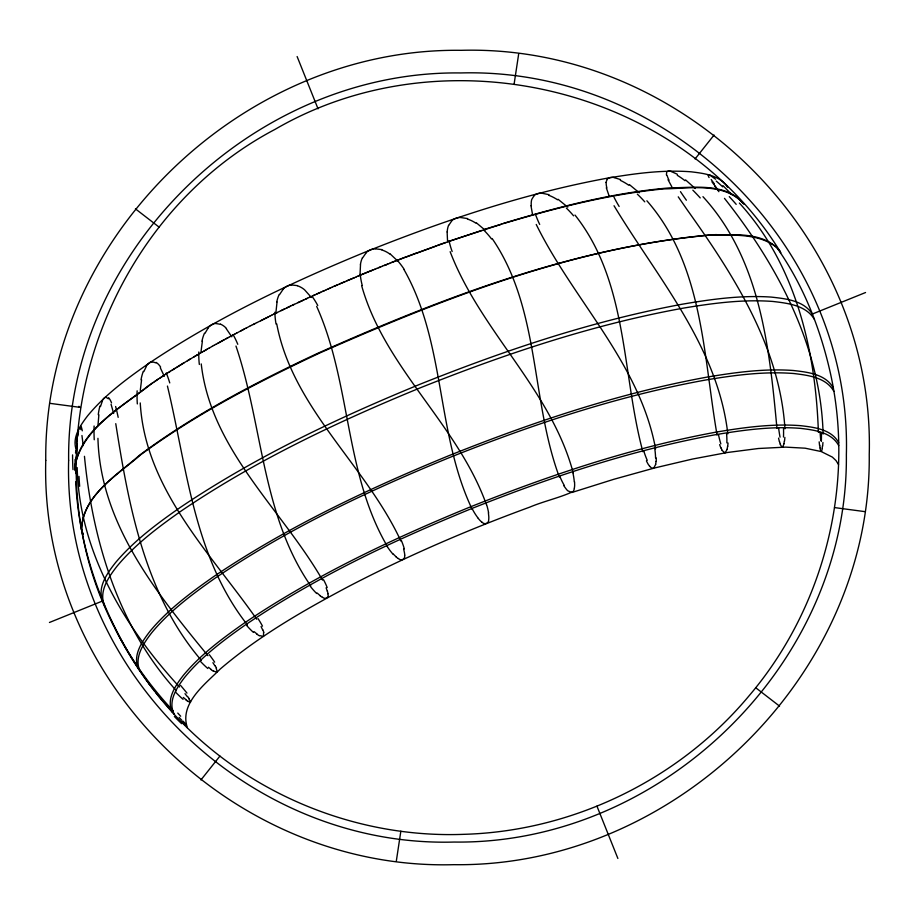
<?xml version="1.0" encoding="UTF-8"?>
<svg xmlns="http://www.w3.org/2000/svg" width="915" height="915" viewBox="0 0 915 915"><rect width="100%" height="100%" fill="white"/><g stroke="black" fill="none" stroke-linecap="round" stroke-linejoin="round"><path stroke-width="1.37" d="M76.883 454.606L77.146 443.912M275.953 312.141L277.039 302.019M75.041 459.49L75.087 470.607M97.962 425.441L98.889 414.747M728.02 442.997L727.745 446.406M201.003 351.692L202.387 341.158M822.94 442.505L822.654 446.131M784.876 437.416L784.532 441.179M140.292 390.339L141.585 379.794M447.126 231.907L447.538 240.965M656.169 461.457L656.307 457.992M77.775 436.066L78.553 430.942M75.499 452.925L76.002 450.58M605.913 182.474L607.263 179.271M396.321 861.072L400.85 831.175M514.15 83.825L518.679 53.928M360.51 264.755L360.03 274.374M822.333 448.556L821.544 451.301M574.38 488.255C574.197 489.468 573.671 490.886 573.213 491.458C560.998 497.383 543.453 501.317 529.831 507.104C467.702 529.831 406.82 556.114 348.146 586.709C303.334 610.522 258.842 635.994 220.149 669.094C205.2 684.157 178.974 703.624 187.426 727.814M784.086 443.798L782.542 447.092M655.735 464.317L653.676 468.183L692.403 459.067L727.208 452.525L758.444 448.499L785.619 447.126L805.12 448.19L821.167 451.541L832.318 457.077L836.036 460.6L838.517 464.58M727.242 449.265L725.035 452.902L722.061 450.42M100.467 406.569L102.217 401.422M217.152 671.644L216.192 668.144M143.815 371.627L146.366 366.412M448.67 225.422L451.633 221.053M204.891 333.449L208.037 328.199M362.695 257.756L365.989 253.032M279.555 294.607L282.929 289.552M200.934 779.957L219.932 756.064M695.068 158.936L714.066 135.043M533.891 195.936L531.695 199.55A31.602 22.177 26.7 0 0 531.306 205.784M148.848 385.352C121.889 407.324 79.205 429.764 74.87 467.977M150.232 384.609L158.581 378.799M152.954 382.562C124.371 405.734 81.858 427.534 74.813 467.039M154.361 381.795L164.368 375.013M160.034 378.021L167.319 373.114M165.855 374.224L170.304 371.216M168.829 372.325L174.868 368.345M171.837 370.415L184.224 362.603M176.423 367.533L190.629 358.76M187.438 360.807L197.171 354.906M193.911 356.953L200.488 352.984M200.522 353.099L202.158 352.023M202.192 352.138L207.202 349.141M203.862 351.166L208.906 348.18M208.94 348.283L212.314 346.259M212.349 346.35L214.03 345.298M214.076 345.39L215.757 344.337M215.791 344.429L224.472 339.545M217.53 343.468L229.757 336.686M226.268 338.687L228.029 337.726M229.802 336.777L235.109 333.838M231.575 335.816L233.359 334.867M235.144 333.918L236.894 332.888M236.939 332.969L244.111 329.103M240.542 331.07L245.918 328.165M245.963 328.245L249.555 326.278M249.612 326.358L251.385 325.351M251.431 325.42L256.886 322.549M253.272 324.482L255.102 323.555M256.943 322.618L269.891 316.144M260.626 320.765L268.038 317.07M269.834 316.075L271.755 315.229M271.698 315.16L277.359 312.495M273.562 314.245L290.49 306.193M281.031 310.62L284.782 308.812M286.658 307.92L303.7 300.029M292.308 305.244L294.184 304.352M297.958 302.591L307.474 298.29M305.507 299.091L311.249 296.563M309.281 297.364L315.035 294.847M313.056 295.637L320.696 292.308M572.092 492.419L613.839 479.288L653.676 468.228L651.72 468.148L649.536 466.204M316.83 293.932L324.482 290.627M322.503 291.393L326.369 289.781M326.266 289.723L330.132 288.122M328.153 288.888L332.019 287.299M331.928 287.23L337.669 284.839M333.803 286.406L345.184 281.614M339.454 283.959L354.528 277.657M346.945 280.745L356.393 276.868M356.278 276.799L372.931 269.936M358.142 276.021L371.09 270.68M780.861 252.712C678.667 85.438 442.952 31.522 275.06 129.358C102.148 220.252 23.79 450.798 113.757 625.963M157.003 694.188C229.413 786.042 347.014 838.803 463.631 834.331C572.71 831.346 679.205 779.626 749.065 695.812C823.614 608.315 855.365 485.831 830.443 373.377C820.458 328.702 803.256 284.839 776.732 247.416C760.033 234.114 736.872 235.132 716.674 234.938M371.216 270.76L374.898 269.273M374.761 269.193L376.74 268.53M49.444 622.475L102.663 600.961M812.337 314.039L865.556 292.526M376.603 268.45L380.297 266.963M378.581 267.786L382.276 266.311M382.15 266.231L385.867 264.744M384.14 265.567L387.731 264.012M386.004 264.835L389.744 263.36M391.483 262.536L406.649 256.669M389.607 263.268L416.268 253.043M406.809 256.772L445.799 242.532M416.428 253.146L435.94 246.021M437.725 245.197L481.656 230.466M447.584 241.709L501.637 224.175M483.417 229.654C542.298 211.559 602.173 194.849 663.684 188.902C689.887 188.536 724.943 181.776 744.055 204.354M216.672 672.113L213.458 671.015M503.387 223.386C557.818 207.065 613.279 192.516 670.077 187.838C694.085 187.781 726.121 182.474 743.255 203.462M571.806 492.522L567.689 490.737A19.695 18.563 -83.7 0 1 565.905 488.644L563.846 485.819M215.608 323.498L220.446 324.276M291.611 284.954L297.421 285.629M152.336 361.814L155.973 362.878M375.264 248.811L381.841 249.612M712.43 234.72C574.082 247.13 442.208 297.89 316.258 353.979C254.793 382.905 194.117 414.575 139.492 455.247C116.846 475.331 81.904 496.124 81.618 529.957M712.716 235.064C734.779 234.572 763.064 232.021 779.294 250.172M716.388 234.56C578.017 245.792 446.326 297.123 320.353 352.721C257.996 381.875 196.428 413.786 140.83 454.663C117.738 474.851 82.636 495.358 81.526 529.488M460.703 217.541L467.588 218.571M106.083 397.304L108.382 398.791M542.195 193.271L549 194.678M50.314 403.401L80.486 407.415M834.514 507.585L864.686 511.599M614.262 177.659L620.519 179.557M190.137 702.365L187.941 701.176M671.816 171.757L677.294 174.25M781.89 447.103L780.118 444.118M259.368 635.57L263.486 636.405L263.589 632.368M322.457 597.221C324.848 599.965 329.743 597.358 327.867 593.812M711.104 176L715.61 179.214M398.265 558.482C401.056 561.41 405.665 559.294 404.67 555.176M558.07 199.276L567.769 207.156M476.418 222.86L485.053 230.123M629.406 184.613L639.288 192.791M185.848 725.115L184.384 723.891M390.03 253.787L397.796 261.107M482.136 522.328C484.298 525.141 489.434 523.414 488.759 519.171A19.947 19.695 -5.3 0 0 488.782 516.483L488.404 512.88M256.989 634.004L254.073 631.625M211.285 669.528L208.448 667.241M135.454 208.872L159.313 227.286M755.687 687.714L779.546 706.128M320.136 595.642L317.116 593.012M685.564 179.9L695.24 188.501M185.985 699.701L183.332 697.447M396.126 556.846L393.267 554.044M182.806 722.438L182.005 721.683M722.953 185.631L731.817 194.586M176.389 690.722C118.47 627.072 92.609 540.525 84.455 456.322M173.93 713.528L158.078 695.514M201.311 660.333C145.085 594.944 128.775 506.372 115.759 423.668M181.788 720.254L179.157 717.406M183.606 722.221L186.065 724.989M173.312 711.046C150.003 685.941 129.633 657.976 114.478 627.187M226.28 328.714L231.781 336.789M702.96 196.679C760.399 259.231 769.401 347.54 776.949 428.3M247.405 624.865C193.911 557.052 186.923 467.176 167.434 386.061M646.882 200.774C703.235 265.144 703.2 355.283 717.086 435.082M739.389 203.061C796.004 265.064 815.677 350.594 818.399 432.406M179.477 686.993C124.188 626.752 79.102 551.436 77.192 467.622M574.997 215.059C628.193 282.197 621.662 372.874 642.868 451.713M184.99 693.662L187.243 696.532M155.927 692.827L157.574 694.931M477.607 517.696L479.929 520.372A19.581 19.329 -42.3 0 0 482.011 522.248M156.145 693.147L149.225 684.134M310.757 585.897C261.804 515.294 262.822 425.098 235.967 346.053M153.343 689.567L154.738 691.363M724.486 198.361C777.761 265.705 820.789 346.568 823.111 434.087M717.017 188.65L711.962 181.879M152.599 688.572C136.472 667.584 122.519 644.881 111.401 620.85M207.922 655.678C156.396 592.954 100.181 523.414 97.939 438.319M492.167 238.563C540.308 308.915 530.62 399.489 559.351 477.058M149.191 684.031C106.575 625.151 79.479 554.639 75.659 481.805M311.409 297.478L304.569 289.792A33.066 26.638 -51.3 0 0 297.364 285.732M188.913 698.797L190.652 701.862M678.244 196.839L687.405 210.13C733.727 275.106 779.843 346.968 784.956 428.815M80.28 427.751L80.92 429.581M387.434 546.518C344.383 473.181 351.097 382.893 316.67 306.376M212.921 662.677L214.853 665.731M256.715 619.215C210.13 552.786 145.108 488.724 140.247 402.943M404.064 269.708C445.788 343.262 436.066 433.687 472.232 509.392M820.824 451.289L819.943 448.076M779.546 250.561L780.232 251.739M160.285 367.75L164.323 376.34M671.873 186.877L668.042 179.729M709.056 177.567L708.107 175.428M727.585 187.198C719.853 175.28 704.035 173.37 691.111 171.814C662.872 169.607 634.575 173.541 606.782 178.265C524.684 193.442 445.136 220.138 367.75 251.053C291.782 282.175 217.015 317.539 148.745 363.449C126.762 378.787 104.802 394.971 87.646 415.799C80.337 425.303 71.553 437.953 76.483 450.432M614.034 205.738C657.713 278.171 717.772 346.728 727.825 433.859M174.079 714.089C167.571 701.164 177.053 687.188 184.807 677.18C201.735 656.57 223.329 640.431 245.014 625.162C315.172 577.525 392.283 541.085 470.584 509.003C550.395 477.173 632.448 449.654 717.177 434.408C744.696 429.856 772.695 426.138 800.625 428.38C814.236 430.027 831.518 432.143 838.7 445.582M172.352 712.213C165.924 699.266 175.543 685.381 183.297 675.407C200.351 654.82 222.013 638.704 243.767 623.435C314.154 575.798 391.426 539.278 469.875 507.082C549.846 475.137 632.025 447.469 716.891 431.983C744.455 427.362 772.489 423.542 800.488 425.658C814.076 427.259 831.38 429.215 838.643 442.585M322.538 580.11C281.534 509.037 210.85 449.62 201.231 363.918M812.486 314.44C804.148 300.497 785.768 298.69 771.139 297.078C741.299 295.076 711.435 299.216 682.087 304.238C592.142 320.891 505.023 350.251 420.248 384.151C337.052 418.304 255.113 457.02 180.369 507.379C157.128 523.586 134.002 540.719 115.633 562.496C107.249 573.133 96.727 587.636 102.972 601.715M261.061 626.569L262.616 629.794M814.419 319.392C806.115 305.267 787.643 303.185 772.9 301.458C743.014 299.205 713.071 303.185 683.642 308.081C593.595 324.322 506.361 353.51 421.518 387.32C338.276 421.392 256.303 460.119 181.673 510.673C158.444 526.96 135.34 544.208 117.086 566.145C108.668 576.942 98.305 591.673 104.665 605.844M140.167 671.416C133.601 657.759 143.598 643.245 151.741 632.734C169.481 611.243 192.024 594.384 214.693 578.452C287.79 528.847 368.116 490.886 449.677 457.489C532.827 424.343 618.3 395.715 706.563 379.851C735.305 375.093 764.551 371.216 793.728 373.514C808.037 375.23 826.085 377.38 833.851 391.323M138.577 669.071C132.137 655.437 142.305 641.106 150.437 630.71C168.326 609.321 190.938 592.531 213.653 576.644C286.955 527.143 367.361 489.148 449.002 455.624C532.21 422.364 617.705 393.541 706.003 377.3C734.734 372.428 763.968 368.402 793.168 370.484C807.396 372.096 825.41 373.995 833.256 387.8M646.402 460.908L648.014 463.974A19.821 16.619 87.6 0 0 649.604 466.124M82.991 533.971L81.652 530.117M83.059 534.326L81.561 529.671M76.38 473.284L74.893 467.794M76.403 473.993L74.824 466.879M536.236 224.461C573.522 300.36 639.814 363.175 655.598 448.865M609.104 195.936L606.313 187.792M720.837 447.893L719.636 444.644M400.873 541.028C365.863 465.266 292.686 408.445 276.742 323.91M297.123 56.547L318.043 108.839M596.957 806.161L617.877 858.453M326.117 587.807L327.273 591.182M111.058 404.258L113.654 413.454M450.157 251.705C480.421 331.013 550.99 389.641 573.202 472.803M486.414 504.623C457.809 424.663 384.677 368.013 361.642 285.629M532.484 214.213L530.975 205.726M403.652 549.034L404.419 552.534A20.073 18.963 38.7 0 1 404.739 555.176M779.386 441.716L778.562 438.148M666.417 174.948L666.658 172.283A12.204 4.575 38.2 0 1 671.69 171.551M81.95 435.517L83.219 445.605M819.577 445.548L819.165 441.853M574.574 481.839L574.654 485.293A20.199 19.547 -73.4 0 1 574.334 488.175M729.278 196.622A101.942 33.649 46.6 0 1 736.198 204.342M820.744 440.492A62.826 10.134 86.1 0 1 820.115 432.383M820.126 447.767A19.844 5.193 86.9 0 1 819.783 445.319M822.436 445.891A20.05 7.148 86.5 0 1 822.139 448.259M821.43 433.504A64.473 26.363 84.8 0 1 821.338 441.465M718.893 191.681A95.72 3.031 53.2 0 1 714.649 185.779M714.352 183.858A31.59 3.454 48.2 0 1 711.207 179.557M708.439 174.731A12.227 1.921 43.4 0 1 710.783 175.611M716.228 181.078A33.523 7.229 45.2 0 1 722.69 186.843M692.849 190.171A102.148 55.06 40.4 0 1 700.227 197.926M780.038 437.164A63.718 25.037 84.1 0 1 778.596 427.888M780.266 443.935A19.718 9.596 85.5 0 1 779.569 441.568M784.327 441.076A20.176 11.529 85.5 0 1 783.915 443.592M783.503 428.723A64.702 40.043 84 0 1 783.492 437.038M686.376 200.225A95.515 20.233 49.5 0 1 680.474 191.658M669.014 180.198A31.487 10.683 43.6 0 1 667.069 175.371M677.283 175.314A33.077 14.285 39.7 0 1 685.015 180.713M637.332 194.14A102.366 72.388 30.7 0 1 644.766 201.838M720.826 443.878A63.49 38.476 83.1 0 1 718.469 434.602M722.107 450.18A19.947 13.611 85.4 0 1 720.986 447.778M727.562 446.36A19.958 15.006 86.3 0 1 727.093 449.128M726.613 433.962A63.707 50.291 84.9 0 1 726.876 442.883M619.135 206.458A96.796 42.296 44.4 0 1 614.034 197.274M606.885 187.952A31.396 16.996 36.9 0 1 606.176 182.6M607.171 179.203A12.204 6.863 30.5 0 1 614.194 177.499M620.324 180.347A33.192 20.405 31.5 0 1 628.811 185.276M566.408 208.128A102.572 84.409 14.7 0 1 573.602 215.826M647.248 460.348A63.249 49.49 83.6 0 1 643.897 451.278M656.021 461.446A20.084 17.82 -89.6 0 1 655.62 464.282M654.808 449.002A63.936 58.423 89.7 0 1 655.563 458.015M539.69 224.427A96.59 60.687 36.7 0 1 535.572 214.567M533.765 195.856A12.204 8.612 18.9 0 1 542.16 193.122M548.748 195.284A33.295 25.014 18.7 0 1 557.555 199.802M484.355 230.66A100.959 88.583 -10.1 0 1 491.538 238.952M564.326 485.488A63.021 57.359 87.5 0 1 559.991 476.749M572.893 472.883A64.153 62.918 -68.6 0 1 574.3 481.862M452.147 251.499A96.384 74.481 24.5 0 1 449.105 240.988M447.218 231.918A31.773 25.746 10.2 0 1 448.533 225.376M451.484 220.961A12.192 9.71 1.3 0 1 460.703 217.404M467.371 219.017A33.409 27.782 -1.2 0 1 476.04 223.26M397.888 261.027A101.176 88.023 -40.1 0 1 404.316 269.536M477.71 517.615A62.78 61.557 -73.8 0 1 472.46 509.266M486.586 504.577A63.066 62.174 16.3 0 1 488.599 512.857M362.26 285.526A96.155 82.727 4.1 0 1 360.213 274.363M360.407 264.744A31.67 27.198 -14.3 0 1 362.42 257.675M365.828 252.917A12.215 10.088 -22 0 1 375.276 248.674M381.704 249.898A33.512 28.491 -27.3 0 1 389.813 254.015M312.255 296.643A101.382 81 -63 0 1 317.757 305.496M393.05 554.227A63.627 62.895 15.9 0 1 387.274 546.61M398.219 558.539A19.775 19.181 29.4 0 1 396.092 556.88M401.479 540.799A63.284 58.754 45.3 0 1 404.316 548.897M276.044 324.07A95.972 84.958 -25.3 0 1 274.855 312.255M276.765 302.007A31.568 26.649 -41.5 0 1 279.167 294.493M282.769 289.426A12.192 9.688 -45.4 0 1 291.622 284.828M233.268 334.947A101.588 68.007 -77.1 0 1 237.774 344.28M316.647 593.492A63.387 59.2 46.6 0 1 310.276 586.252M322.286 597.243A19.65 17.534 46.2 0 1 320.067 595.722M327.398 591.17A20.187 17.03 48.2 0 1 327.993 593.744M323.521 579.687A63.512 51.606 51.2 0 1 327.193 587.544M199.333 364.467A95.766 80.989 -53.2 0 1 198.784 352M201.963 341.146A31.465 24.133 -62.3 0 1 204.434 333.277M207.888 328.028A12.192 8.578 -62.8 0 1 215.62 323.372M220.504 324.15A33.18 23.287 -68.1 0 1 226.463 328.462M166.278 372.977A101.805 49.879 -85.7 0 1 169.755 382.916M253.466 632.425A63.158 51.789 52.3 0 1 246.695 625.505M259.254 635.696A19.878 15.098 50.5 0 1 256.921 634.141M262.822 629.76A19.97 13.794 50.6 0 1 263.806 632.368M257.996 618.551A63.73 41.186 52.5 0 1 262.502 626.169M137.33 403.927A95.56 71.118 -71.4 0 1 137.147 390.842M141.036 379.771A31.682 20.096 -75.5 0 1 143.278 371.353M146.228 366.16A12.204 6.828 -74.4 0 1 152.359 361.711M156.122 362.409A33.283 18.151 -78.7 0 1 160.628 367.109M115.633 406.5A102.011 27.862 88.6 0 1 118.172 417.354M207.819 668.499A64.039 42.113 53.4 0 1 200.454 661.362M213.447 671.233A19.753 11.449 51.2 0 1 211.228 669.734M215.128 665.685A20.096 9.962 50.7 0 1 216.489 668.167M209.329 654.705A63.959 28.193 51.8 0 1 214.659 662.151M94.245 439.76A95.366 56.067 -82.3 0 1 94.108 426.013M98.26 414.621A31.579 14.297 -83.9 0 1 99.907 406.054M102.114 401.045A12.181 4.518 -82 0 1 106.094 397.236M108.588 397.693A33.398 11.575 -85.7 0 1 111.538 402.852M78.93 407.255A102.217 3.42 84.5 0 1 78.907 406.294M183.057 699.312A63.81 28.914 52.7 0 1 175.714 692.289M188.021 701.508A19.627 7.171 50.3 0 1 186.019 700.009M187.586 696.509A20.221 5.49 49.3 0 1 189.336 698.9M180.541 685.381A64.176 13.496 50.1 0 1 186.957 693.101M72.994 469.612A95.16 36.886 -89.2 0 1 72.571 454.904M76.483 443.398A31.751 7.48 -89.5 0 1 77.226 434.865M78.496 430.05A12.181 1.853 -87.1 0 1 79.594 427.488M81 426.264A33.203 3.969 89.6 0 1 82.293 430.828M76.002 463.184A32.448 3.866 86.5 0 1 76.208 456.871M79.651 486.288A102.434 21.754 81.6 0 1 78.999 476.383M181.628 723.685A63.57 14.148 50.9 0 1 174.365 716.468M184.899 724.646A19.821 2.608 48.3 0 1 183.263 723.182M182.92 721.077A19.958 0.698 46.8 0 1 185.791 724.2M180.701 716.251A64.393 1.91 47.3 0 1 177.762 713.071M45.761 460.428C39.642 681.298 233.966 870.817 453.92 864.675C673.566 867.626 871.618 675.51 869.239 454.572C875.358 233.702 681.035 44.183 461.08 50.325C241.434 47.374 43.382 239.49 45.761 460.428M68.636 460.256C62.861 668.865 246.387 847.85 454.115 842.052C661.568 844.842 848.605 663.398 846.364 454.744C852.139 246.135 668.613 67.15 460.885 72.948C253.432 70.158 66.395 251.602 68.636 460.256"/></g></svg>
